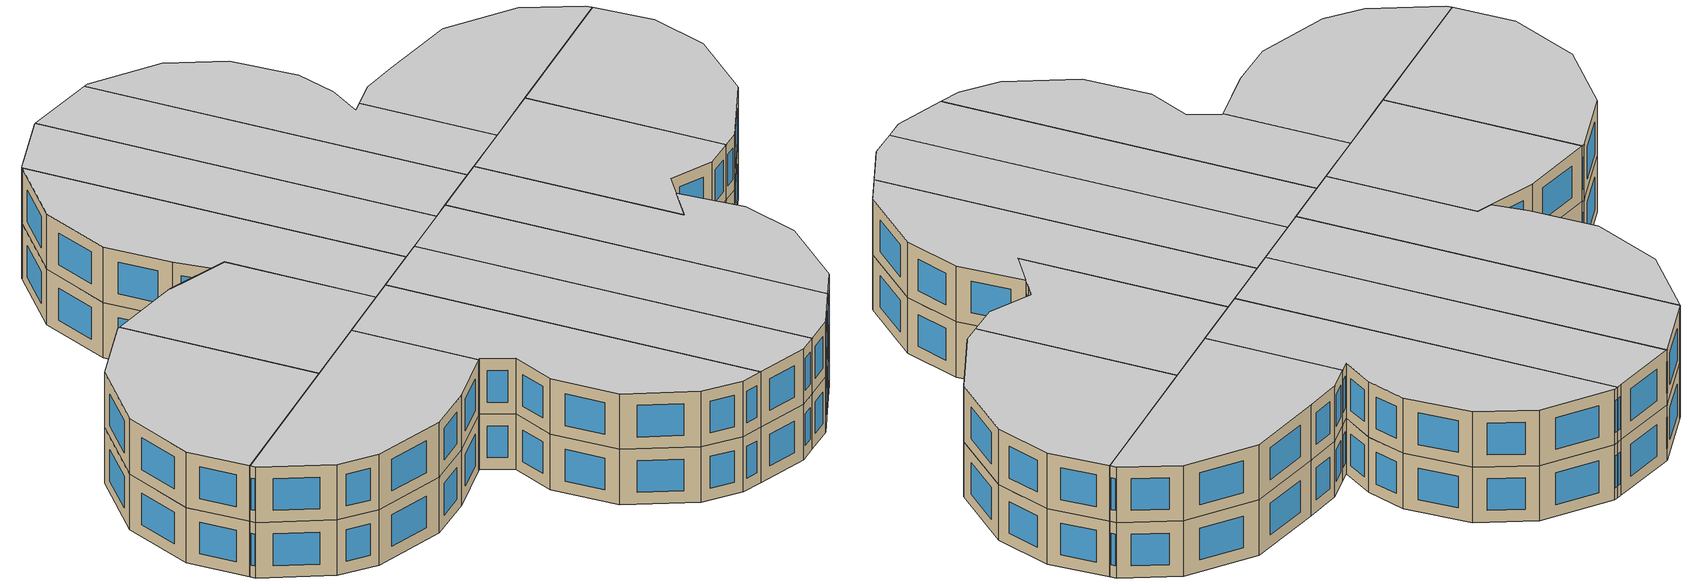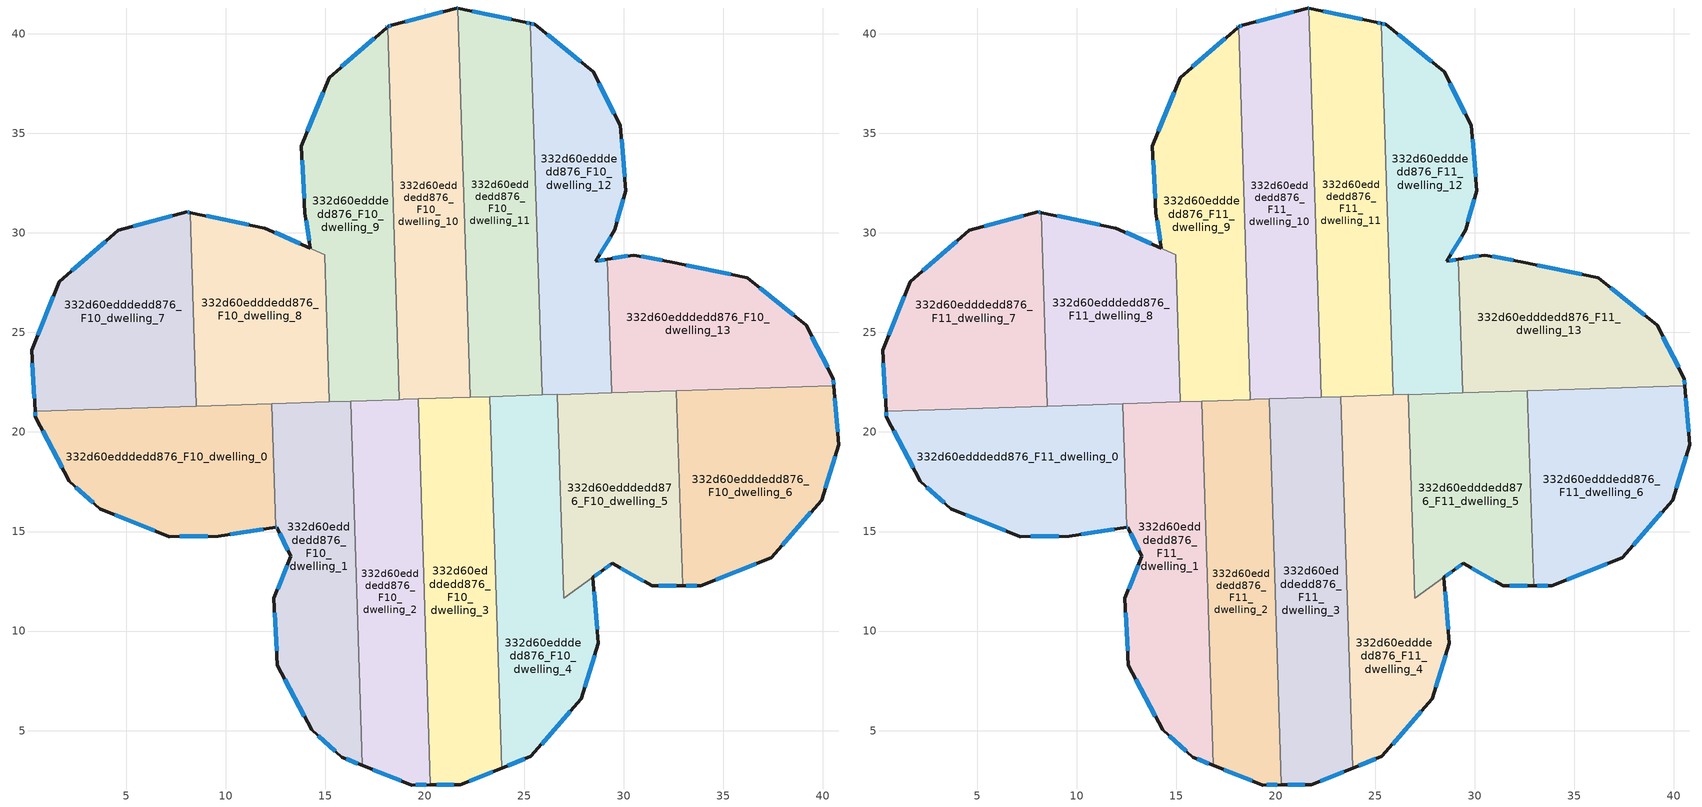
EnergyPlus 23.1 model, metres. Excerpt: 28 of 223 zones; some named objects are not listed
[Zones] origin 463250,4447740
332d60edddedd876_F10_dwelling_0
 floor to 332d60edddedd876_F9_dwelling_0 (EU_floor_Construction): 12.31,21.42 12.51,15.21 9.62,14.76 7.18,14.75 3.68,16.14 2.15,17.51 0.44,20.76 0.42,21.05 z30
 wall outside (EU_wall_Construction): 0.42,21.05 0.44,20.76 2.15,17.51 3.68,16.14 7.18,14.75 9.62,14.76 12.51,15.21 z30:33
 wall to 332d60edddedd876_F10_dwelling_1 (EU_wall_Construction): 12.51,15.21 12.31,21.42 z30:33
 wall to 332d60edddedd876_F10_dwelling_7 (EU_wall_Construction): 8.52,21.3 0.42,21.05 z30:33
 wall to 332d60edddedd876_F10_dwelling_8 (EU_wall_Construction): 12.31,21.42 8.52,21.3 z30:33
 window (EU_Window_Construction): 2.48,17.22 3.35,16.44 / 0.81,20.07 1.78,18.21 / 0.43,20.99 0.44,20.82 / 10.24,14.86 11.89,15.11 / 7.7,14.75 9.1,14.76 / 4.43,15.84 6.43,15.05 z30.64:32.36
332d60edddedd876_F10_dwelling_1
 floor to 332d60edddedd876_F9_dwelling_1 (EU_floor_Construction): 16.27,21.55 16.86,3.26 15.83,3.66 14.32,5.03 12.59,8.28 12.42,11.65 13.28,13.75 12.57,15.22 12.51,15.21 12.31,21.42 z30
 wall outside (EU_wall_Construction): 12.51,15.21 12.57,15.22 13.28,13.75 12.42,11.65 12.59,8.28 14.32,5.03 15.83,3.66 16.86,3.26 z30:33
 wall to 332d60edddedd876_F10_dwelling_2 (EU_wall_Construction): 16.86,3.26 16.27,21.55 z30:33
 wall to 332d60edddedd876_F10_dwelling_8 (EU_wall_Construction): 15.21,21.52 12.31,21.42 z30:33
 wall to 332d60edddedd876_F10_dwelling_9 (EU_wall_Construction): 16.27,21.55 15.21,21.52 z30:33
 window (EU_Window_Construction): 12.72,14.91 13.13,14.07 / 12.52,15.21 12.56,15.22 / 16.05,3.58 16.64,3.34 / 14.64,4.74 15.51,3.96 / 12.96,7.59 13.95,5.73 / 12.46,10.93 12.56,9 / 13.09,13.3 12.61,12.1 z30.64:32.36
332d60edddedd876_F10_dwelling_10
 floor to 332d60edddedd876_F9_dwelling_10 (EU_floor_Construction): 21.67,41.28 22.29,21.74 18.93,21.64 18.73,21.63 18.13,40.36 18.16,40.38 18.33,40.42 21.61,41.29 z30
 wall outside (EU_wall_Construction): 21.67,41.28 21.61,41.29 18.33,40.42 18.16,40.38 18.13,40.36 z30:33
 wall to 332d60edddedd876_F10_dwelling_11 (EU_wall_Construction): 22.29,21.74 21.67,41.28 z30:33
 wall to 332d60edddedd876_F10_dwelling_9 (EU_wall_Construction): 18.13,40.36 18.73,21.63 z30:33
 wall to 332d60edddedd876_F10_dwelling_3 (EU_wall_Construction): 19.67,21.66 22.29,21.74 z30:33
 wall to 332d60edddedd876_F10_dwelling_2 (EU_wall_Construction): 18.73,21.63 18.93,21.64 19.67,21.66 z30:33
 window (EU_Window_Construction): 18.29,40.42 18.19,40.39 / 20.91,41.11 19.03,40.61 / 21.65,41.29 21.62,41.29 z30.64:32.36
332d60edddedd876_F10_dwelling_11
 floor to 332d60edddedd876_F9_dwelling_11 (EU_floor_Construction): 25.31,40.52 25.91,21.86 22.29,21.74 21.67,41.28 25.06,40.57 z30
 wall outside (EU_wall_Construction): 25.31,40.52 25.06,40.57 21.67,41.28 z30:33
 wall to 332d60edddedd876_F10_dwelling_12 (EU_wall_Construction): 25.91,21.86 25.31,40.52 z30:33
 wall to 332d60edddedd876_F10_dwelling_4 (EU_wall_Construction): 23.27,21.77 25.91,21.86 z30:33
 wall to 332d60edddedd876_F10_dwelling_3 (EU_wall_Construction): 22.29,21.74 23.27,21.77 z30:33
 window (EU_Window_Construction): 24.33,40.72 22.39,41.13 / 25.26,40.53 25.11,40.56 z30.64:32.36
332d60edddedd876_F10_dwelling_12
 floor to 332d60edddedd876_F9_dwelling_12 (EU_floor_Construction): 28.46,38.1 29.82,35.42 30.1,32.11 29.53,30.15 28.59,28.58 29.17,28.68 29.39,21.97 25.91,21.86 25.31,40.52 25.51,40.48 z30
 wall outside (EU_wall_Construction): 29.17,28.68 28.59,28.58 29.53,30.15 30.1,32.11 29.82,35.42 28.46,38.1 25.51,40.48 25.31,40.52 z30:33
 wall to 332d60edddedd876_F10_dwelling_13 (EU_wall_Construction): 29.39,21.97 29.17,28.68 z30:33
 wall to 332d60edddedd876_F10_dwelling_5 (EU_wall_Construction): 26.65,21.88 29.39,21.97 z30:33
 wall to 332d60edddedd876_F10_dwelling_4 (EU_wall_Construction): 25.91,21.86 26.65,21.88 z30:33
 window (EU_Window_Construction): 29.66,30.57 29.98,31.69 / 28.79,28.92 29.33,29.81 / 29.05,28.66 28.71,28.6 / 25.47,40.49 25.35,40.51 / 27.83,38.61 26.14,39.97 / 29.53,35.99 28.75,37.52 / 30.04,32.82 29.88,34.71 z30.64:32.36
332d60edddedd876_F10_dwelling_13
 floor to 332d60edddedd876_F9_dwelling_13 (EU_floor_Construction): 39.16,25.36 40.52,22.68 40.55,22.33 29.39,21.97 29.17,28.68 30.49,28.89 32.31,28.56 36.21,27.75 z30
 wall outside (EU_wall_Construction): 40.55,22.33 40.52,22.68 39.16,25.36 36.21,27.75 32.31,28.56 30.49,28.89 29.17,28.68 z30:33
 wall to 332d60edddedd876_F10_dwelling_6 (EU_wall_Construction): 32.64,22.07 40.55,22.33 z30:33
 wall to 332d60edddedd876_F10_dwelling_5 (EU_wall_Construction): 29.38,21.97 32.63,22.07 z30:33
 window (EU_Window_Construction): 38.52,25.87 36.84,27.24 / 40.23,23.25 39.45,24.78 / 40.54,22.4 40.53,22.6 / 30.21,28.84 29.45,28.72 / 31.92,28.63 30.88,28.82 / 35.37,27.92 33.14,28.38 z30.64:32.36
332d60edddedd876_F10_dwelling_2
 floor to 332d60edddedd876_F9_dwelling_2 (EU_floor_Construction): 19.67,21.66 20.28,2.27 19.34,2.27 16.86,3.26 16.27,21.55 z30
 wall outside (EU_wall_Construction): 16.86,3.26 19.34,2.27 20.28,2.27 z30:33
 wall to 332d60edddedd876_F10_dwelling_3 (EU_wall_Construction): 20.28,2.27 19.67,21.66 z30:33
 wall to 332d60edddedd876_F10_dwelling_9 (EU_wall_Construction): 18.73,21.63 18.68,21.63 16.27,21.55 z30:33
 window (EU_Window_Construction): 19.54,2.27 20.08,2.27 / 17.39,3.04 18.81,2.48 z30.64:32.36
332d60edddedd876_F10_dwelling_3
 floor to 332d60edddedd876_F9_dwelling_3 (EU_floor_Construction): 23.27,21.77 23.86,3.12 21.79,2.28 20.28,2.27 19.67,21.66 z30
 wall outside (EU_wall_Construction): 20.28,2.27 21.79,2.28 23.86,3.12 z30:33
 wall to 332d60edddedd876_F10_dwelling_4 (EU_wall_Construction): 23.86,3.12 23.27,21.77 z30:33
 window (EU_Window_Construction): 22.23,2.46 23.42,2.94 / 20.61,2.27 21.47,2.28 z30.64:32.36
332d60edddedd876_F10_dwelling_4
 floor to 332d60edddedd876_F9_dwelling_4 (EU_floor_Construction): 26.65,21.88 26.98,11.64 28.45,12.69 28.72,9.38 27.85,6.59 25.33,3.71 23.86,3.12 23.27,21.77 z30
 wall outside (EU_wall_Construction): 23.86,3.12 25.33,3.71 27.85,6.59 28.72,9.38 28.44,12.69 z30:33
 wall to 332d60edddedd876_F10_dwelling_5 (EU_wall_Construction): 28.44,12.69 26.98,11.64 26.65,21.88 z30:33
 window (EU_Window_Construction): 28.66,10.09 28.5,11.98 / 28.04,7.19 28.53,8.78 / 25.87,4.32 27.31,5.97 / 24.18,3.24 25.01,3.58 z30.64:32.36
332d60edddedd876_F10_dwelling_5
 floor to 332d60edddedd876_F9_dwelling_5 (EU_floor_Construction): 32.64,22.07 32.95,12.26 31.42,12.27 29.41,13.4 28.95,13.05 28.44,12.7 26.98,11.64 26.65,21.88 z30
 wall outside (EU_wall_Construction): 28.95,13.05 29.41,13.4 31.42,12.27 32.95,12.26 z30:33; 28.44,12.7,33 28.45,12.7,30 28.95,13.05,30 28.95,13.05,33
 wall to 332d60edddedd876_F10_dwelling_6 (EU_wall_Construction): 32.95,12.26 32.64,22.07 z30:33
 window (EU_Window_Construction): 31.75,12.27 32.62,12.27 / 29.84,13.15 30.99,12.51 / 29.05,13.13 29.31,13.32 / 28.55,12.77 28.84,12.98 z30.64:32.36
332d60edddedd876_F10_dwelling_6
 floor to 332d60edddedd876_F9_dwelling_6 (EU_floor_Construction): 40.55,22.33 40.8,19.37 39.93,16.58 37.41,13.69 33.86,12.26 32.95,12.26 32.64,22.07 z30
 wall outside (EU_wall_Construction): 32.95,12.26 33.86,12.26 37.41,13.69 39.93,16.58 40.8,19.37 40.55,22.33 z30:33
 window (EU_Window_Construction): 37.95,14.31 39.39,15.96 / 34.62,12.57 36.65,13.39 / 33.14,12.26 33.67,12.26 / 40.74,20 40.6,21.69 / 40.12,17.17 40.61,18.77 z30.64:32.36
332d60edddedd876_F10_dwelling_7
 floor to 332d60edddedd876_F9_dwelling_7 (EU_floor_Construction): 8.22,31.02 8.52,21.3 0.42,21.05 0.26,24.12 1.65,27.55 4.61,30.13 8.07,31.05 z30
 wall outside (EU_wall_Construction): 8.22,31.02 8.07,31.05 4.61,30.13 1.65,27.55 0.26,24.12 0.42,21.05 z30:33
 wall to 332d60edddedd876_F10_dwelling_8 (EU_wall_Construction): 8.52,21.3 8.22,31.02 z30:33
 window (EU_Window_Construction): 8.18,31.02 8.1,31.04 / 0.29,23.46 0.39,21.7 / 1.35,26.82 0.56,24.85 / 3.98,29.58 2.28,28.1 / 7.33,30.85 5.35,30.33 z30.64:32.36
332d60edddedd876_F10_dwelling_8
 floor to 332d60edddedd876_F9_dwelling_8 (EU_floor_Construction): 14.97,28.9 15.21,21.52 8.52,21.3 8.22,31.02 11.97,30.24 z30
 wall outside (EU_wall_Construction): 11.97,30.24 8.22,31.02 z30:33
 wall to 332d60edddedd876_F10_dwelling_9 (EU_wall_Construction): 15.21,21.52 14.97,28.9 11.97,30.24 z30:33
 window (EU_Window_Construction): 11.16,30.4 9.02,30.85 z30.64:32.36
332d60edddedd876_F10_dwelling_9
 floor to 332d60edddedd876_F9_dwelling_9 (EU_floor_Construction): 18.13,40.36 18.73,21.63 18.68,21.63 15.21,21.52 14.97,28.9 11.97,30.24 14.25,29.23 13.98,31.01 13.8,34.36 15.19,37.8 18.08,40.31 z30
 wall outside (EU_wall_Construction): 18.13,40.36 18.08,40.31 15.19,37.8 13.8,34.36 13.98,31.01 14.25,29.23 11.97,30.24 z30:33
 window (EU_Window_Construction): 13.76,29.45 12.46,30.03 / 14.04,30.63 14.19,29.61 / 13.84,33.64 13.94,31.73 / 14.89,37.06 14.1,35.1 / 17.46,39.77 15.81,38.34 / 18.12,40.35 18.09,40.32 z30.64:32.36
332d60edddedd876_F11_dwelling_0
 floor to 332d60edddedd876_F10_dwelling_0 (EU_floor_Construction): 12.31,21.42 12.51,15.21 9.62,14.76 7.18,14.75 3.68,16.14 2.15,17.51 0.44,20.76 0.42,21.05 z33
 wall outside (EU_wall_Construction): 0.42,21.05 0.44,20.76 2.15,17.51 3.68,16.14 7.18,14.75 9.62,14.76 12.51,15.21 z33:36
 wall to 332d60edddedd876_F11_dwelling_1 (EU_wall_Construction): 12.51,15.21 12.31,21.42 z33:36
 wall to 332d60edddedd876_F11_dwelling_7 (EU_wall_Construction): 8.52,21.3 0.42,21.05 z33:36
 wall to 332d60edddedd876_F11_dwelling_8 (EU_wall_Construction): 12.31,21.42 8.52,21.3 z33:36
 window (EU_Window_Construction): 2.48,17.22 3.35,16.44 / 0.81,20.07 1.78,18.21 / 0.43,20.99 0.44,20.82 / 10.24,14.86 11.89,15.11 / 7.7,14.75 9.1,14.76 / 4.43,15.84 6.43,15.05 z33.64:35.36
 ceiling to 332d60edddedd876_F12_dwelling_0 (EU_floor_Construction): 12.51,15.21 12.31,21.42 0.42,21.05 0.44,20.76 2.15,17.51 3.68,16.14 7.18,14.75 9.62,14.76 z36
332d60edddedd876_F11_dwelling_1
 floor to 332d60edddedd876_F10_dwelling_1 (EU_floor_Construction): 16.27,21.55 16.86,3.26 15.83,3.66 14.32,5.03 12.59,8.28 12.42,11.65 13.28,13.75 12.57,15.22 12.51,15.21 12.31,21.42 z33
 wall outside (EU_wall_Construction): 12.51,15.21 12.57,15.22 13.28,13.75 12.42,11.65 12.59,8.28 14.32,5.03 15.83,3.66 16.86,3.26 z33:36
 wall to 332d60edddedd876_F11_dwelling_2 (EU_wall_Construction): 16.86,3.26 16.27,21.55 z33:36
 wall to 332d60edddedd876_F11_dwelling_8 (EU_wall_Construction): 15.21,21.52 12.31,21.42 z33:36
 wall to 332d60edddedd876_F11_dwelling_9 (EU_wall_Construction): 16.27,21.55 15.21,21.52 z33:36
 window (EU_Window_Construction): 12.72,14.91 13.13,14.07 / 12.52,15.21 12.56,15.22 / 16.05,3.58 16.64,3.34 / 14.64,4.74 15.51,3.96 / 12.96,7.59 13.95,5.73 / 12.46,10.93 12.56,9 / 13.09,13.3 12.61,12.1 z33.64:35.36
 ceiling to 332d60edddedd876_F12_dwelling_1 (EU_floor_Construction): 16.86,3.26 16.27,21.55 12.31,21.42 12.51,15.21 12.57,15.22 13.28,13.75 12.42,11.65 12.59,8.28 14.32,5.03 15.83,3.66 z36
332d60edddedd876_F11_dwelling_10
 floor to 332d60edddedd876_F10_dwelling_10 (EU_floor_Construction): 21.67,41.28 22.29,21.74 18.93,21.64 18.73,21.63 18.13,40.36 18.16,40.38 18.33,40.42 21.61,41.29 z33
 wall outside (EU_wall_Construction): 21.67,41.28 21.61,41.29 18.33,40.42 18.16,40.38 18.13,40.36 z33:36
 wall to 332d60edddedd876_F11_dwelling_11 (EU_wall_Construction): 22.29,21.74 21.67,41.28 z33:36
 wall to 332d60edddedd876_F11_dwelling_9 (EU_wall_Construction): 18.13,40.36 18.73,21.63 z33:36
 wall to 332d60edddedd876_F11_dwelling_3 (EU_wall_Construction): 19.67,21.66 22.29,21.74 z33:36
 wall to 332d60edddedd876_F11_dwelling_2 (EU_wall_Construction): 18.73,21.63 18.93,21.64 19.67,21.66 z33:36
 window (EU_Window_Construction): 18.29,40.42 18.19,40.39 / 20.91,41.11 19.03,40.61 / 21.65,41.29 21.62,41.29 z33.64:35.36
 ceiling to 332d60edddedd876_F12_dwelling_10 (EU_floor_Construction): 22.29,21.74 21.67,41.28 21.61,41.29 18.33,40.42 18.16,40.38 18.13,40.36 18.73,21.63 18.93,21.64 z36
332d60edddedd876_F11_dwelling_11
 floor to 332d60edddedd876_F10_dwelling_11 (EU_floor_Construction): 25.31,40.52 25.91,21.86 22.29,21.74 21.67,41.28 25.06,40.57 z33
 wall outside (EU_wall_Construction): 25.31,40.52 25.06,40.57 21.67,41.28 z33:36
 wall to 332d60edddedd876_F11_dwelling_12 (EU_wall_Construction): 25.91,21.86 25.31,40.52 z33:36
 wall to 332d60edddedd876_F11_dwelling_4 (EU_wall_Construction): 23.27,21.77 25.91,21.86 z33:36
 wall to 332d60edddedd876_F11_dwelling_3 (EU_wall_Construction): 22.29,21.74 23.27,21.77 z33:36
 window (EU_Window_Construction): 24.33,40.72 22.39,41.13 / 25.26,40.53 25.11,40.56 z33.64:35.36
 ceiling to 332d60edddedd876_F12_dwelling_11 (EU_floor_Construction): 25.91,21.86 25.31,40.52 25.06,40.57 21.67,41.28 22.29,21.74 z36
332d60edddedd876_F11_dwelling_12
 floor to 332d60edddedd876_F10_dwelling_12 (EU_floor_Construction): 28.46,38.1 29.82,35.42 30.1,32.11 29.53,30.15 28.59,28.58 29.17,28.68 29.39,21.97 25.91,21.86 25.31,40.52 25.51,40.48 z33
 wall outside (EU_wall_Construction): 29.17,28.68 28.59,28.58 29.53,30.15 30.1,32.11 29.82,35.42 28.46,38.1 25.51,40.48 25.31,40.52 z33:36
 wall to 332d60edddedd876_F11_dwelling_13 (EU_wall_Construction): 29.39,21.97 29.17,28.68 z33:36
 wall to 332d60edddedd876_F11_dwelling_5 (EU_wall_Construction): 26.65,21.88 29.39,21.97 z33:36
 wall to 332d60edddedd876_F11_dwelling_4 (EU_wall_Construction): 25.91,21.86 26.65,21.88 z33:36
 window (EU_Window_Construction): 29.66,30.57 29.98,31.69 / 28.79,28.92 29.33,29.81 / 29.05,28.66 28.71,28.6 / 25.47,40.49 25.35,40.51 / 27.83,38.61 26.14,39.97 / 29.53,35.99 28.75,37.52 / 30.04,32.82 29.88,34.71 z33.64:35.36
 ceiling to 332d60edddedd876_F12_dwelling_12 (EU_floor_Construction): 29.39,21.97 29.17,28.68 28.59,28.58 29.53,30.15 30.1,32.11 29.82,35.42 28.46,38.1 25.51,40.48 25.31,40.52 25.91,21.86 z36
332d60edddedd876_F11_dwelling_13
 floor to 332d60edddedd876_F10_dwelling_13 (EU_floor_Construction): 39.16,25.36 40.52,22.68 40.55,22.33 29.39,21.97 29.17,28.68 30.49,28.89 32.31,28.56 36.21,27.75 z33
 wall outside (EU_wall_Construction): 40.55,22.33 40.52,22.68 39.16,25.36 36.21,27.75 32.31,28.56 30.49,28.89 29.17,28.68 z33:36
 wall to 332d60edddedd876_F11_dwelling_6 (EU_wall_Construction): 32.64,22.07 40.55,22.33 z33:36
 wall to 332d60edddedd876_F11_dwelling_5 (EU_wall_Construction): 29.38,21.97 32.63,22.07 z33:36
 window (EU_Window_Construction): 38.52,25.87 36.84,27.24 / 40.23,23.25 39.45,24.78 / 40.54,22.4 40.53,22.6 / 30.21,28.84 29.45,28.72 / 31.92,28.63 30.88,28.82 / 35.37,27.92 33.14,28.38 z33.64:35.36
 ceiling to 332d60edddedd876_F12_dwelling_13 (EU_floor_Construction): 40.55,22.33 40.52,22.68 39.16,25.36 36.21,27.75 32.31,28.56 30.49,28.89 29.17,28.68 29.39,21.97 z36
332d60edddedd876_F11_dwelling_2
 floor to 332d60edddedd876_F10_dwelling_2 (EU_floor_Construction): 19.67,21.66 20.28,2.27 19.34,2.27 16.86,3.26 16.27,21.55 z33
 wall outside (EU_wall_Construction): 16.86,3.26 19.34,2.27 20.28,2.27 z33:36
 wall to 332d60edddedd876_F11_dwelling_3 (EU_wall_Construction): 20.28,2.27 19.67,21.66 z33:36
 wall to 332d60edddedd876_F11_dwelling_9 (EU_wall_Construction): 18.73,21.63 18.68,21.63 16.27,21.55 z33:36
 window (EU_Window_Construction): 19.54,2.27 20.08,2.27 / 17.39,3.04 18.81,2.48 z33.64:35.36
 ceiling to 332d60edddedd876_F12_dwelling_2 (EU_floor_Construction): 20.28,2.27 19.67,21.66 16.27,21.55 16.86,3.26 19.34,2.27 z36
332d60edddedd876_F11_dwelling_3
 floor to 332d60edddedd876_F10_dwelling_3 (EU_floor_Construction): 23.27,21.77 23.86,3.12 21.79,2.28 20.28,2.27 19.67,21.66 z33
 wall outside (EU_wall_Construction): 20.28,2.27 21.79,2.28 23.86,3.12 z33:36
 wall to 332d60edddedd876_F11_dwelling_4 (EU_wall_Construction): 23.86,3.12 23.27,21.77 z33:36
 window (EU_Window_Construction): 22.23,2.46 23.42,2.94 / 20.61,2.27 21.47,2.28 z33.64:35.36
 ceiling to 332d60edddedd876_F12_dwelling_3 (EU_floor_Construction): 23.86,3.12 23.27,21.77 19.67,21.66 20.28,2.27 21.79,2.28 z36
332d60edddedd876_F11_dwelling_4
 floor to 332d60edddedd876_F10_dwelling_4 (EU_floor_Construction): 26.65,21.88 26.98,11.64 28.45,12.69 28.72,9.38 27.85,6.59 25.33,3.71 23.86,3.12 23.27,21.77 z33
 wall outside (EU_wall_Construction): 23.86,3.12 25.33,3.71 27.85,6.59 28.72,9.38 28.44,12.69 z33:36
 wall to 332d60edddedd876_F11_dwelling_5 (EU_wall_Construction): 28.44,12.69 26.98,11.64 26.65,21.88 z33:36
 window (EU_Window_Construction): 28.66,10.09 28.5,11.98 / 28.04,7.19 28.53,8.78 / 25.87,4.32 27.31,5.97 / 24.18,3.24 25.01,3.58 z33.64:35.36
 ceiling to 332d60edddedd876_F12_dwelling_4 (EU_floor_Construction): 25.33,3.71 27.85,6.59 28.72,9.38 28.45,12.69 26.98,11.64 26.65,21.88 23.27,21.77 23.86,3.12 z36
332d60edddedd876_F11_dwelling_5
 floor to 332d60edddedd876_F10_dwelling_5 (EU_floor_Construction): 32.64,22.07 32.95,12.26 31.42,12.27 29.41,13.4 28.95,13.05 28.44,12.7 26.98,11.64 26.65,21.88 z33
 wall outside (EU_wall_Construction): 28.95,13.05 29.41,13.4 31.42,12.27 32.95,12.26 z33:36; 28.44,12.7,36 28.45,12.7,33 28.95,13.05,33 28.95,13.05,36
 wall to 332d60edddedd876_F11_dwelling_6 (EU_wall_Construction): 32.95,12.26 32.64,22.07 z33:36
 window (EU_Window_Construction): 31.75,12.27 32.62,12.27 / 29.84,13.15 30.99,12.51 / 29.05,13.13 29.31,13.32 / 28.55,12.77 28.84,12.98 z33.64:35.36
 ceiling to 332d60edddedd876_F12_dwelling_5 (EU_floor_Construction): 32.95,12.26 32.64,22.07 26.65,21.88 26.98,11.64 28.44,12.7 28.95,13.05 29.41,13.4 31.42,12.27 z36
332d60edddedd876_F11_dwelling_6
 floor to 332d60edddedd876_F10_dwelling_6 (EU_floor_Construction): 40.55,22.33 40.8,19.37 39.93,16.58 37.41,13.69 33.86,12.26 32.95,12.26 32.64,22.07 z33
 wall outside (EU_wall_Construction): 32.95,12.26 33.86,12.26 37.41,13.69 39.93,16.58 40.8,19.37 40.55,22.33 z33:36
 window (EU_Window_Construction): 37.95,14.31 39.39,15.96 / 34.62,12.57 36.65,13.39 / 33.14,12.26 33.67,12.26 / 40.74,20 40.6,21.69 / 40.12,17.17 40.61,18.77 z33.64:35.36
 ceiling to 332d60edddedd876_F12_dwelling_6 (EU_floor_Construction): 37.41,13.69 39.93,16.58 40.8,19.37 40.55,22.33 32.64,22.07 32.95,12.26 33.86,12.26 z36
332d60edddedd876_F11_dwelling_7
 floor to 332d60edddedd876_F10_dwelling_7 (EU_floor_Construction): 8.22,31.02 8.52,21.3 0.42,21.05 0.26,24.12 1.65,27.55 4.61,30.13 8.07,31.05 z33
 wall outside (EU_wall_Construction): 8.22,31.02 8.07,31.05 4.61,30.13 1.65,27.55 0.26,24.12 0.42,21.05 z33:36
 wall to 332d60edddedd876_F11_dwelling_8 (EU_wall_Construction): 8.52,21.3 8.22,31.02 z33:36
 window (EU_Window_Construction): 8.18,31.02 8.1,31.04 / 0.29,23.46 0.39,21.7 / 1.35,26.82 0.56,24.85 / 3.98,29.58 2.28,28.1 / 7.33,30.85 5.35,30.33 z33.64:35.36
 ceiling to 332d60edddedd876_F12_dwelling_7 (EU_floor_Construction): 8.52,21.3 8.22,31.02 8.07,31.05 4.61,30.13 1.65,27.55 0.26,24.12 0.42,21.05 z36
332d60edddedd876_F11_dwelling_8
 floor to 332d60edddedd876_F10_dwelling_8 (EU_floor_Construction): 14.97,28.9 15.21,21.52 8.52,21.3 8.22,31.02 11.97,30.24 z33
 wall outside (EU_wall_Construction): 11.97,30.24 8.22,31.02 z33:36
 wall to 332d60edddedd876_F11_dwelling_9 (EU_wall_Construction): 15.21,21.52 14.97,28.9 11.97,30.24 z33:36
 window (EU_Window_Construction): 11.16,30.4 9.02,30.85 z33.64:35.36
 ceiling to 332d60edddedd876_F12_dwelling_8 (EU_floor_Construction): 15.21,21.52 14.97,28.9 11.97,30.24 8.22,31.02 8.52,21.3 z36
332d60edddedd876_F11_dwelling_9
 floor to 332d60edddedd876_F10_dwelling_9 (EU_floor_Construction): 18.13,40.36 18.73,21.63 18.68,21.63 15.21,21.52 14.97,28.9 11.97,30.24 14.25,29.23 13.98,31.01 13.8,34.36 15.19,37.8 18.08,40.31 z33
 wall outside (EU_wall_Construction): 18.13,40.36 18.08,40.31 15.19,37.8 13.8,34.36 13.98,31.01 14.25,29.23 11.97,30.24 z33:36
 window (EU_Window_Construction): 13.76,29.45 12.46,30.03 / 14.04,30.63 14.19,29.61 / 13.84,33.64 13.94,31.73 / 14.89,37.06 14.1,35.1 / 17.46,39.77 15.81,38.34 / 18.12,40.35 18.09,40.32 z33.64:35.36
 ceiling to 332d60edddedd876_F12_dwelling_9 (EU_floor_Construction): 18.73,21.63 18.13,40.36 18.08,40.31 15.19,37.8 13.8,34.36 13.98,31.01 14.25,29.23 11.97,30.24 14.97,28.9 15.21,21.52 18.68,21.63 z36
[Building]
EU S2 Campaign: North Axis=0; Terrain=City; Solar Distribution=FullExterior
[Site:Location]
Yerevan-Zvartnots.Intl.AP: Latitude=40.15; Longitude=44.383; Time Zone=4; Elevation=854
[SizingPeriod:WeatherFileDays]
AnnualSizingPeriod: Begin Month=1; Begin Day of Month=1; End Month=12; End Day of Month=31; Day of Week for Start Day=Monday; Use Weather File Daylight Saving Period=No; Use Weather File Rain and Snow Indicators=No
[MATERIAL]
EU_InternalMass_Material: Roughness=MediumRough; Thickness=0.1; Conductivity=1; Density=1800; Specific Heat=900; Thermal Absorptance=0.9; Solar Absorptance=0.7; Visible Absorptance=0.7
[MATERIAL:NOMASS] Roughness=MediumRough; Thermal Absorptance=0.9; Solar Absorptance=0.7; Visible Absorptance=0.7
Name | Thermal Resistance
EU_wall_NoMass | 1.05043
EU_floor_NoMass | 0.478065
[WINDOWMATERIAL:SIMPLEGLAZINGSYSTEM]
EU_Window_SimpleGlazing: UFactor=2.5566; Solar Heat Gain Coefficient=0.75; Visible Transmittance=0.75
[CONSTRUCTION]
EU_wall_Construction: EU_wall_NoMass
EU_floor_Construction: EU_floor_NoMass
EU_Window_Construction: EU_Window_SimpleGlazing
EU_InternalMass_Construction: EU_InternalMass_Material
[ZONE] Type=1; Multiplier=1; Ceiling Height=autocalculate; Floor Area=autocalculate; Part of Total Floor Area=Yes
Name | Volume
332d60edddedd876_F10_dwelling_0; 332d60edddedd876_F11_dwelling_0 | 191.665
332d60edddedd876_F10_dwelling_1; 332d60edddedd876_F11_dwelling_1 | 195.369
332d60edddedd876_F10_dwelling_10; 332d60edddedd876_F11_dwelling_10 | 204.774
332d60edddedd876_F10_dwelling_11; 332d60edddedd876_F11_dwelling_11 | 207.5
332d60edddedd876_F10_dwelling_12; 332d60edddedd876_F11_dwelling_12 | 195.988
332d60edddedd876_F10_dwelling_13; 332d60edddedd876_F11_dwelling_13 | 177.003
332d60edddedd876_F10_dwelling_2; 332d60edddedd876_F11_dwelling_2 | 193.45
332d60edddedd876_F10_dwelling_3; 332d60edddedd876_F11_dwelling_3 | 207.551
332d60edddedd876_F10_dwelling_4; 332d60edddedd876_F11_dwelling_4 | 203.64
332d60edddedd876_F10_dwelling_5; 332d60edddedd876_F11_dwelling_5 | 169.308
332d60edddedd876_F10_dwelling_6; 332d60edddedd876_F11_dwelling_6 | 193.51
332d60edddedd876_F10_dwelling_7; 332d60edddedd876_F11_dwelling_7 | 193.513
332d60edddedd876_F10_dwelling_8; 332d60edddedd876_F11_dwelling_8 | 175.623
332d60edddedd876_F10_dwelling_9; 332d60edddedd876_F11_dwelling_9 | 200.088
[INTERNALMASS] Construction=EU_InternalMass_Construction
Name | Zone or ZoneList | Surface Area
332d60edddedd876_F10_dwelling_0_EU_InternalMass | 332d60edddedd876_F10_dwelling_0 | 63.8883
332d60edddedd876_F10_dwelling_1_EU_InternalMass | 332d60edddedd876_F10_dwelling_1 | 65.1228
332d60edddedd876_F10_dwelling_2_EU_InternalMass | 332d60edddedd876_F10_dwelling_2 | 64.4834
332d60edddedd876_F10_dwelling_3_EU_InternalMass | 332d60edddedd876_F10_dwelling_3 | 69.1823
332d60edddedd876_F10_dwelling_4_EU_InternalMass | 332d60edddedd876_F10_dwelling_4 | 67.8796
332d60edddedd876_F10_dwelling_5_EU_InternalMass | 332d60edddedd876_F10_dwelling_5 | 56.4375
332d60edddedd876_F10_dwelling_6_EU_InternalMass | 332d60edddedd876_F10_dwelling_6 | 64.5032
332d60edddedd876_F10_dwelling_7_EU_InternalMass | 332d60edddedd876_F10_dwelling_7 | 64.5042
332d60edddedd876_F10_dwelling_8_EU_InternalMass | 332d60edddedd876_F10_dwelling_8 | 58.5498
332d60edddedd876_F10_dwelling_9_EU_InternalMass | 332d60edddedd876_F10_dwelling_9 | 66.697
332d60edddedd876_F10_dwelling_10_EU_InternalMass | 332d60edddedd876_F10_dwelling_10 | 68.2564
332d60edddedd876_F10_dwelling_11_EU_InternalMass | 332d60edddedd876_F10_dwelling_11 | 69.173
332d60edddedd876_F10_dwelling_12_EU_InternalMass | 332d60edddedd876_F10_dwelling_12 | 65.3231
332d60edddedd876_F10_dwelling_13_EU_InternalMass | 332d60edddedd876_F10_dwelling_13 | 59.0012
332d60edddedd876_F11_dwelling_0_EU_InternalMass | 332d60edddedd876_F11_dwelling_0 | 63.8883
332d60edddedd876_F11_dwelling_1_EU_InternalMass | 332d60edddedd876_F11_dwelling_1 | 65.1228
332d60edddedd876_F11_dwelling_2_EU_InternalMass | 332d60edddedd876_F11_dwelling_2 | 64.4834
332d60edddedd876_F11_dwelling_3_EU_InternalMass | 332d60edddedd876_F11_dwelling_3 | 69.1823
332d60edddedd876_F11_dwelling_4_EU_InternalMass | 332d60edddedd876_F11_dwelling_4 | 67.8796
332d60edddedd876_F11_dwelling_5_EU_InternalMass | 332d60edddedd876_F11_dwelling_5 | 56.4375
332d60edddedd876_F11_dwelling_6_EU_InternalMass | 332d60edddedd876_F11_dwelling_6 | 64.5032
332d60edddedd876_F11_dwelling_7_EU_InternalMass | 332d60edddedd876_F11_dwelling_7 | 64.5042
332d60edddedd876_F11_dwelling_8_EU_InternalMass | 332d60edddedd876_F11_dwelling_8 | 58.5498
332d60edddedd876_F11_dwelling_9_EU_InternalMass | 332d60edddedd876_F11_dwelling_9 | 66.697
332d60edddedd876_F11_dwelling_10_EU_InternalMass | 332d60edddedd876_F11_dwelling_10 | 68.2564
332d60edddedd876_F11_dwelling_11_EU_InternalMass | 332d60edddedd876_F11_dwelling_11 | 69.173
332d60edddedd876_F11_dwelling_12_EU_InternalMass | 332d60edddedd876_F11_dwelling_12 | 65.3231
332d60edddedd876_F11_dwelling_13_EU_InternalMass | 332d60edddedd876_F11_dwelling_13 | 59.0012
[OTHEREQUIPMENT] Fuel Type=Electricity; Design Level Calculation Method=Watts/Area; Power per Zone Floor Area=1; Fraction Latent=0; Fraction Radiant=0; Fraction Lost=0; Carbon Dioxide Generation Rate=0; EndUse Subcategory=EU_Step8_InternalGains
Name | Zone or ZoneList or Space or SpaceList | Schedule
EU_Step8_InternalGain_332d60edddedd876_F10_dwelling_0_f000 | 332d60edddedd876_F10_dwelling_0 | EU_Step8_GainSchedule_332d60edddedd876_F10_dwelling_0_f000
EU_Step8_InternalGain_332d60edddedd876_F10_dwelling_1_f000 | 332d60edddedd876_F10_dwelling_1 | EU_Step8_GainSchedule_332d60edddedd876_F10_dwelling_1_f000
EU_Step8_InternalGain_332d60edddedd876_F10_dwelling_2_f000 | 332d60edddedd876_F10_dwelling_2 | EU_Step8_GainSchedule_332d60edddedd876_F10_dwelling_2_f000
EU_Step8_InternalGain_332d60edddedd876_F10_dwelling_3_f000 | 332d60edddedd876_F10_dwelling_3 | EU_Step8_GainSchedule_332d60edddedd876_F10_dwelling_3_f000
EU_Step8_InternalGain_332d60edddedd876_F10_dwelling_4_f000 | 332d60edddedd876_F10_dwelling_4 | EU_Step8_GainSchedule_332d60edddedd876_F10_dwelling_4_f000
EU_Step8_InternalGain_332d60edddedd876_F10_dwelling_5_f000 | 332d60edddedd876_F10_dwelling_5 | EU_Step8_GainSchedule_332d60edddedd876_F10_dwelling_5_f000
EU_Step8_InternalGain_332d60edddedd876_F10_dwelling_6_f000 | 332d60edddedd876_F10_dwelling_6 | EU_Step8_GainSchedule_332d60edddedd876_F10_dwelling_6_f000
EU_Step8_InternalGain_332d60edddedd876_F10_dwelling_7_f000 | 332d60edddedd876_F10_dwelling_7 | EU_Step8_GainSchedule_332d60edddedd876_F10_dwelling_7_f000
EU_Step8_InternalGain_332d60edddedd876_F10_dwelling_8_f000 | 332d60edddedd876_F10_dwelling_8 | EU_Step8_GainSchedule_332d60edddedd876_F10_dwelling_8_f000
EU_Step8_InternalGain_332d60edddedd876_F10_dwelling_9_f000 | 332d60edddedd876_F10_dwelling_9 | EU_Step8_GainSchedule_332d60edddedd876_F10_dwelling_9_f000
EU_Step8_InternalGain_332d60edddedd876_F10_dwelling_10_f000 | 332d60edddedd876_F10_dwelling_10 | EU_Step8_GainSchedule_332d60edddedd876_F10_dwelling_10_f000
EU_Step8_InternalGain_332d60edddedd876_F10_dwelling_11_f000 | 332d60edddedd876_F10_dwelling_11 | EU_Step8_GainSchedule_332d60edddedd876_F10_dwelling_11_f000
EU_Step8_InternalGain_332d60edddedd876_F10_dwelling_12_f000 | 332d60edddedd876_F10_dwelling_12 | EU_Step8_GainSchedule_332d60edddedd876_F10_dwelling_12_f000
EU_Step8_InternalGain_332d60edddedd876_F10_dwelling_13_f000 | 332d60edddedd876_F10_dwelling_13 | EU_Step8_GainSchedule_332d60edddedd876_F10_dwelling_13_f000
EU_Step8_InternalGain_332d60edddedd876_F11_dwelling_0_f000 | 332d60edddedd876_F11_dwelling_0 | EU_Step8_GainSchedule_332d60edddedd876_F11_dwelling_0_f000
EU_Step8_InternalGain_332d60edddedd876_F11_dwelling_1_f000 | 332d60edddedd876_F11_dwelling_1 | EU_Step8_GainSchedule_332d60edddedd876_F11_dwelling_1_f000
EU_Step8_InternalGain_332d60edddedd876_F11_dwelling_2_f000 | 332d60edddedd876_F11_dwelling_2 | EU_Step8_GainSchedule_332d60edddedd876_F11_dwelling_2_f000
EU_Step8_InternalGain_332d60edddedd876_F11_dwelling_3_f000 | 332d60edddedd876_F11_dwelling_3 | EU_Step8_GainSchedule_332d60edddedd876_F11_dwelling_3_f000
EU_Step8_InternalGain_332d60edddedd876_F11_dwelling_4_f000 | 332d60edddedd876_F11_dwelling_4 | EU_Step8_GainSchedule_332d60edddedd876_F11_dwelling_4_f000
EU_Step8_InternalGain_332d60edddedd876_F11_dwelling_5_f000 | 332d60edddedd876_F11_dwelling_5 | EU_Step8_GainSchedule_332d60edddedd876_F11_dwelling_5_f000
EU_Step8_InternalGain_332d60edddedd876_F11_dwelling_6_f000 | 332d60edddedd876_F11_dwelling_6 | EU_Step8_GainSchedule_332d60edddedd876_F11_dwelling_6_f000
EU_Step8_InternalGain_332d60edddedd876_F11_dwelling_7_f000 | 332d60edddedd876_F11_dwelling_7 | EU_Step8_GainSchedule_332d60edddedd876_F11_dwelling_7_f000
EU_Step8_InternalGain_332d60edddedd876_F11_dwelling_8_f000 | 332d60edddedd876_F11_dwelling_8 | EU_Step8_GainSchedule_332d60edddedd876_F11_dwelling_8_f000
EU_Step8_InternalGain_332d60edddedd876_F11_dwelling_9_f000 | 332d60edddedd876_F11_dwelling_9 | EU_Step8_GainSchedule_332d60edddedd876_F11_dwelling_9_f000
EU_Step8_InternalGain_332d60edddedd876_F11_dwelling_10_f000 | 332d60edddedd876_F11_dwelling_10 | EU_Step8_GainSchedule_332d60edddedd876_F11_dwelling_10_f000
EU_Step8_InternalGain_332d60edddedd876_F11_dwelling_11_f000 | 332d60edddedd876_F11_dwelling_11 | EU_Step8_GainSchedule_332d60edddedd876_F11_dwelling_11_f000
EU_Step8_InternalGain_332d60edddedd876_F11_dwelling_12_f000 | 332d60edddedd876_F11_dwelling_12 | EU_Step8_GainSchedule_332d60edddedd876_F11_dwelling_12_f000
EU_Step8_InternalGain_332d60edddedd876_F11_dwelling_13_f000 | 332d60edddedd876_F11_dwelling_13 | EU_Step8_GainSchedule_332d60edddedd876_F11_dwelling_13_f000
[ZONEVENTILATION:DESIGNFLOWRATE] Schedule=EU_AlwaysOn; Design Flow Rate Calculation Method=AirChanges/Hour; Air Changes per Hour=0.557805; Ventilation Type=Natural; Fan Pressure Rise=0; Fan Total Efficiency=1; Constant Term Coefficient=1; Temperature Term Coefficient=0; Velocity Term Coefficient=0; Velocity Squared Term Coefficient=0; Minimum Indoor Temperature=-100; Maximum Indoor Temperature=100; Delta Temperature=-100; Minimum Outdoor Temperature=-100; Maximum Outdoor Temperature=100; Maximum Wind Speed=40
Name | Zone or ZoneList or Space or SpaceList
EU_ConstantAir_332d60edddedd876_F10_dwelling_0 | 332d60edddedd876_F10_dwelling_0
EU_ConstantAir_332d60edddedd876_F10_dwelling_1 | 332d60edddedd876_F10_dwelling_1
EU_ConstantAir_332d60edddedd876_F10_dwelling_2 | 332d60edddedd876_F10_dwelling_2
EU_ConstantAir_332d60edddedd876_F10_dwelling_3 | 332d60edddedd876_F10_dwelling_3
EU_ConstantAir_332d60edddedd876_F10_dwelling_4 | 332d60edddedd876_F10_dwelling_4
EU_ConstantAir_332d60edddedd876_F10_dwelling_5 | 332d60edddedd876_F10_dwelling_5
EU_ConstantAir_332d60edddedd876_F10_dwelling_6 | 332d60edddedd876_F10_dwelling_6
EU_ConstantAir_332d60edddedd876_F10_dwelling_7 | 332d60edddedd876_F10_dwelling_7
EU_ConstantAir_332d60edddedd876_F10_dwelling_8 | 332d60edddedd876_F10_dwelling_8
EU_ConstantAir_332d60edddedd876_F10_dwelling_9 | 332d60edddedd876_F10_dwelling_9
EU_ConstantAir_332d60edddedd876_F10_dwelling_10 | 332d60edddedd876_F10_dwelling_10
EU_ConstantAir_332d60edddedd876_F10_dwelling_11 | 332d60edddedd876_F10_dwelling_11
EU_ConstantAir_332d60edddedd876_F10_dwelling_12 | 332d60edddedd876_F10_dwelling_12
EU_ConstantAir_332d60edddedd876_F10_dwelling_13 | 332d60edddedd876_F10_dwelling_13
EU_ConstantAir_332d60edddedd876_F11_dwelling_0 | 332d60edddedd876_F11_dwelling_0
EU_ConstantAir_332d60edddedd876_F11_dwelling_1 | 332d60edddedd876_F11_dwelling_1
EU_ConstantAir_332d60edddedd876_F11_dwelling_2 | 332d60edddedd876_F11_dwelling_2
EU_ConstantAir_332d60edddedd876_F11_dwelling_3 | 332d60edddedd876_F11_dwelling_3
EU_ConstantAir_332d60edddedd876_F11_dwelling_4 | 332d60edddedd876_F11_dwelling_4
EU_ConstantAir_332d60edddedd876_F11_dwelling_5 | 332d60edddedd876_F11_dwelling_5
EU_ConstantAir_332d60edddedd876_F11_dwelling_6 | 332d60edddedd876_F11_dwelling_6
EU_ConstantAir_332d60edddedd876_F11_dwelling_7 | 332d60edddedd876_F11_dwelling_7
EU_ConstantAir_332d60edddedd876_F11_dwelling_8 | 332d60edddedd876_F11_dwelling_8
EU_ConstantAir_332d60edddedd876_F11_dwelling_9 | 332d60edddedd876_F11_dwelling_9
EU_ConstantAir_332d60edddedd876_F11_dwelling_10 | 332d60edddedd876_F11_dwelling_10
EU_ConstantAir_332d60edddedd876_F11_dwelling_11 | 332d60edddedd876_F11_dwelling_11
EU_ConstantAir_332d60edddedd876_F11_dwelling_12 | 332d60edddedd876_F11_dwelling_12
EU_ConstantAir_332d60edddedd876_F11_dwelling_13 | 332d60edddedd876_F11_dwelling_13
[HVACTEMPLATE:ZONE:IDEALLOADSAIRSYSTEM] System Availability Schedule=EU_AlwaysOn; Maximum Heating Supply Air Temperature=50; Minimum Cooling Supply Air Temperature=13; Maximum Heating Supply Air Humidity Ratio=0.0156; Minimum Cooling Supply Air Humidity Ratio=0.0077; Heating Limit=NoLimit; Cooling Limit=NoLimit; Heating Availability Schedule=EU_AlwaysOn; Cooling Availability Schedule=EU_CoolingOff; Dehumidification Control Type=ConstantSensibleHeatRatio; Cooling Sensible Heat Ratio=0.7; Dehumidification Setpoint=60; Humidification Control Type=None; Humidification Setpoint=30; Outdoor Air Method=None; Outdoor Air Flow Rate per Person=0.00944; Outdoor Air Flow Rate per Zone Floor Area=0; Outdoor Air Flow Rate per Zone=0; Demand Controlled Ventilation Type=None; Outdoor Air Economizer Type=NoEconomizer; Heat Recovery Type=None; Sensible Heat Recovery Effectiveness=0.7; Latent Heat Recovery Effectiveness=0.65
Name | Template Thermostat
332d60edddedd876_F10_dwelling_0 | EU_HeatOnly_332d60edddedd876_F10_dwelling_0
332d60edddedd876_F10_dwelling_1 | EU_HeatOnly_332d60edddedd876_F10_dwelling_1
332d60edddedd876_F10_dwelling_2 | EU_HeatOnly_332d60edddedd876_F10_dwelling_2
332d60edddedd876_F10_dwelling_3 | EU_HeatOnly_332d60edddedd876_F10_dwelling_3
332d60edddedd876_F10_dwelling_4 | EU_HeatOnly_332d60edddedd876_F10_dwelling_4
332d60edddedd876_F10_dwelling_5 | EU_HeatOnly_332d60edddedd876_F10_dwelling_5
332d60edddedd876_F10_dwelling_6 | EU_HeatOnly_332d60edddedd876_F10_dwelling_6
332d60edddedd876_F10_dwelling_7 | EU_HeatOnly_332d60edddedd876_F10_dwelling_7
332d60edddedd876_F10_dwelling_8 | EU_HeatOnly_332d60edddedd876_F10_dwelling_8
332d60edddedd876_F10_dwelling_9 | EU_HeatOnly_332d60edddedd876_F10_dwelling_9
332d60edddedd876_F10_dwelling_10 | EU_HeatOnly_332d60edddedd876_F10_dwelling_10
332d60edddedd876_F10_dwelling_11 | EU_HeatOnly_332d60edddedd876_F10_dwelling_11
332d60edddedd876_F10_dwelling_12 | EU_HeatOnly_332d60edddedd876_F10_dwelling_12
332d60edddedd876_F10_dwelling_13 | EU_HeatOnly_332d60edddedd876_F10_dwelling_13
332d60edddedd876_F11_dwelling_0 | EU_HeatOnly_332d60edddedd876_F11_dwelling_0
332d60edddedd876_F11_dwelling_1 | EU_HeatOnly_332d60edddedd876_F11_dwelling_1
332d60edddedd876_F11_dwelling_2 | EU_HeatOnly_332d60edddedd876_F11_dwelling_2
332d60edddedd876_F11_dwelling_3 | EU_HeatOnly_332d60edddedd876_F11_dwelling_3
332d60edddedd876_F11_dwelling_4 | EU_HeatOnly_332d60edddedd876_F11_dwelling_4
332d60edddedd876_F11_dwelling_5 | EU_HeatOnly_332d60edddedd876_F11_dwelling_5
332d60edddedd876_F11_dwelling_6 | EU_HeatOnly_332d60edddedd876_F11_dwelling_6
332d60edddedd876_F11_dwelling_7 | EU_HeatOnly_332d60edddedd876_F11_dwelling_7
332d60edddedd876_F11_dwelling_8 | EU_HeatOnly_332d60edddedd876_F11_dwelling_8
332d60edddedd876_F11_dwelling_9 | EU_HeatOnly_332d60edddedd876_F11_dwelling_9
332d60edddedd876_F11_dwelling_10 | EU_HeatOnly_332d60edddedd876_F11_dwelling_10
332d60edddedd876_F11_dwelling_11 | EU_HeatOnly_332d60edddedd876_F11_dwelling_11
332d60edddedd876_F11_dwelling_12 | EU_HeatOnly_332d60edddedd876_F11_dwelling_12
332d60edddedd876_F11_dwelling_13 | EU_HeatOnly_332d60edddedd876_F11_dwelling_13
[SIZING:ZONE] Zone Cooling Design Supply Air Temperature Input Method=SupplyAirTemperature; Zone Cooling Design Supply Air Temperature=13; Zone Heating Design Supply Air Temperature Input Method=SupplyAirTemperature; Zone Heating Design Supply Air Temperature=50; Zone Cooling Design Supply Air Humidity Ratio=0.008; Zone Heating Design Supply Air Humidity Ratio=0.008; Cooling Design Air Flow Method=DesignDay; Cooling Design Air Flow Rate=0; Cooling Minimum Air Flow per Zone Floor Area=0.000762; Cooling Minimum Air Flow=0; Cooling Minimum Air Flow Fraction=0.2; Heating Design Air Flow Method=DesignDay; Heating Design Air Flow Rate=0; Heating Maximum Air Flow per Zone Floor Area=0.002032; Heating Maximum Air Flow=0.141576; Heating Maximum Air Flow Fraction=0.3; Account for Dedicated Outdoor Air System=No; Dedicated Outdoor Air System Control Strategy=NeutralSupplyAir; Dedicated Outdoor Air Low Setpoint Temperature for Design=autosize; Dedicated Outdoor Air High Setpoint Temperature for Design=autosize; Zone Load Sizing Method=Sensible Load Only No Latent Load; Zone Latent Cooling Design Supply Air Humidity Ratio Input Method=HumidityRatioDifference; Zone Cooling Design Supply Air Humidity Ratio Difference=0.005; Zone Latent Heating Design Supply Air Humidity Ratio Input Method=HumidityRatioDifference; Zone Humidification Design Supply Air Humidity Ratio Difference=0.005
332d60edddedd876_F10_dwelling_0; 332d60edddedd876_F10_dwelling_1; 332d60edddedd876_F10_dwelling_2; 332d60edddedd876_F10_dwelling_3; 332d60edddedd876_F10_dwelling_4; 332d60edddedd876_F10_dwelling_5; 332d60edddedd876_F10_dwelling_6; 332d60edddedd876_F10_dwelling_7; 332d60edddedd876_F10_dwelling_8; 332d60edddedd876_F10_dwelling_9; 332d60edddedd876_F10_dwelling_10; 332d60edddedd876_F10_dwelling_11; 332d60edddedd876_F10_dwelling_12; 332d60edddedd876_F10_dwelling_13; 332d60edddedd876_F11_dwelling_0; 332d60edddedd876_F11_dwelling_1; 332d60edddedd876_F11_dwelling_2; 332d60edddedd876_F11_dwelling_3; 332d60edddedd876_F11_dwelling_4; 332d60edddedd876_F11_dwelling_5; 332d60edddedd876_F11_dwelling_6; 332d60edddedd876_F11_dwelling_7; 332d60edddedd876_F11_dwelling_8; 332d60edddedd876_F11_dwelling_9; 332d60edddedd876_F11_dwelling_10; 332d60edddedd876_F11_dwelling_11; 332d60edddedd876_F11_dwelling_12; 332d60edddedd876_F11_dwelling_13
[SCHEDULE:CONSTANT]
Name | Hourly Value
EU_AlwaysOn | 1
EU_CoolingOff | 0
[SCHEDULE:FILE] Column Number=1; Rows to Skip at Top=0; Number of Hours of Data=8760; Column Separator=Comma; Interpolate to Timestep=No; Minutes per Item=60; Adjust Schedule for Daylight Savings=Yes
Name | File
EU_Step8_GainSchedule_332d60edddedd876_F10_dwelling_0_f000 | ../../schedules/332d60edddedd876/332d60edddedd876_F10_dwelling_0_f000_gain.csv
EU_Step8_GainSchedule_332d60edddedd876_F10_dwelling_1_f000 | ../../schedules/332d60edddedd876/332d60edddedd876_F10_dwelling_1_f000_gain.csv
EU_Step8_GainSchedule_332d60edddedd876_F10_dwelling_2_f000 | ../../schedules/332d60edddedd876/332d60edddedd876_F10_dwelling_2_f000_gain.csv
EU_Step8_GainSchedule_332d60edddedd876_F10_dwelling_3_f000 | ../../schedules/332d60edddedd876/332d60edddedd876_F10_dwelling_3_f000_gain.csv
EU_Step8_GainSchedule_332d60edddedd876_F10_dwelling_4_f000 | ../../schedules/332d60edddedd876/332d60edddedd876_F10_dwelling_4_f000_gain.csv
EU_Step8_GainSchedule_332d60edddedd876_F10_dwelling_5_f000 | ../../schedules/332d60edddedd876/332d60edddedd876_F10_dwelling_5_f000_gain.csv
EU_Step8_GainSchedule_332d60edddedd876_F10_dwelling_6_f000 | ../../schedules/332d60edddedd876/332d60edddedd876_F10_dwelling_6_f000_gain.csv
EU_Step8_GainSchedule_332d60edddedd876_F10_dwelling_7_f000 | ../../schedules/332d60edddedd876/332d60edddedd876_F10_dwelling_7_f000_gain.csv
EU_Step8_GainSchedule_332d60edddedd876_F10_dwelling_8_f000 | ../../schedules/332d60edddedd876/332d60edddedd876_F10_dwelling_8_f000_gain.csv
EU_Step8_GainSchedule_332d60edddedd876_F10_dwelling_9_f000 | ../../schedules/332d60edddedd876/332d60edddedd876_F10_dwelling_9_f000_gain.csv
EU_Step8_GainSchedule_332d60edddedd876_F10_dwelling_10_f000 | ../../schedules/332d60edddedd876/332d60edddedd876_F10_dwelling_10_f000_gain.csv
EU_Step8_GainSchedule_332d60edddedd876_F10_dwelling_11_f000 | ../../schedules/332d60edddedd876/332d60edddedd876_F10_dwelling_11_f000_gain.csv
EU_Step8_GainSchedule_332d60edddedd876_F10_dwelling_12_f000 | ../../schedules/332d60edddedd876/332d60edddedd876_F10_dwelling_12_f000_gain.csv
EU_Step8_GainSchedule_332d60edddedd876_F10_dwelling_13_f000 | ../../schedules/332d60edddedd876/332d60edddedd876_F10_dwelling_13_f000_gain.csv
EU_Step8_GainSchedule_332d60edddedd876_F11_dwelling_0_f000 | ../../schedules/332d60edddedd876/332d60edddedd876_F11_dwelling_0_f000_gain.csv
EU_Step8_GainSchedule_332d60edddedd876_F11_dwelling_1_f000 | ../../schedules/332d60edddedd876/332d60edddedd876_F11_dwelling_1_f000_gain.csv
EU_Step8_GainSchedule_332d60edddedd876_F11_dwelling_2_f000 | ../../schedules/332d60edddedd876/332d60edddedd876_F11_dwelling_2_f000_gain.csv
EU_Step8_GainSchedule_332d60edddedd876_F11_dwelling_3_f000 | ../../schedules/332d60edddedd876/332d60edddedd876_F11_dwelling_3_f000_gain.csv
EU_Step8_GainSchedule_332d60edddedd876_F11_dwelling_4_f000 | ../../schedules/332d60edddedd876/332d60edddedd876_F11_dwelling_4_f000_gain.csv
EU_Step8_GainSchedule_332d60edddedd876_F11_dwelling_5_f000 | ../../schedules/332d60edddedd876/332d60edddedd876_F11_dwelling_5_f000_gain.csv
EU_Step8_GainSchedule_332d60edddedd876_F11_dwelling_6_f000 | ../../schedules/332d60edddedd876/332d60edddedd876_F11_dwelling_6_f000_gain.csv
EU_Step8_GainSchedule_332d60edddedd876_F11_dwelling_7_f000 | ../../schedules/332d60edddedd876/332d60edddedd876_F11_dwelling_7_f000_gain.csv
EU_Step8_GainSchedule_332d60edddedd876_F11_dwelling_8_f000 | ../../schedules/332d60edddedd876/332d60edddedd876_F11_dwelling_8_f000_gain.csv
EU_Step8_GainSchedule_332d60edddedd876_F11_dwelling_9_f000 | ../../schedules/332d60edddedd876/332d60edddedd876_F11_dwelling_9_f000_gain.csv
EU_Step8_GainSchedule_332d60edddedd876_F11_dwelling_10_f000 | ../../schedules/332d60edddedd876/332d60edddedd876_F11_dwelling_10_f000_gain.csv
EU_Step8_GainSchedule_332d60edddedd876_F11_dwelling_11_f000 | ../../schedules/332d60edddedd876/332d60edddedd876_F11_dwelling_11_f000_gain.csv
EU_Step8_GainSchedule_332d60edddedd876_F11_dwelling_12_f000 | ../../schedules/332d60edddedd876/332d60edddedd876_F11_dwelling_12_f000_gain.csv
EU_Step8_GainSchedule_332d60edddedd876_F11_dwelling_13_f000 | ../../schedules/332d60edddedd876/332d60edddedd876_F11_dwelling_13_f000_gain.csv
